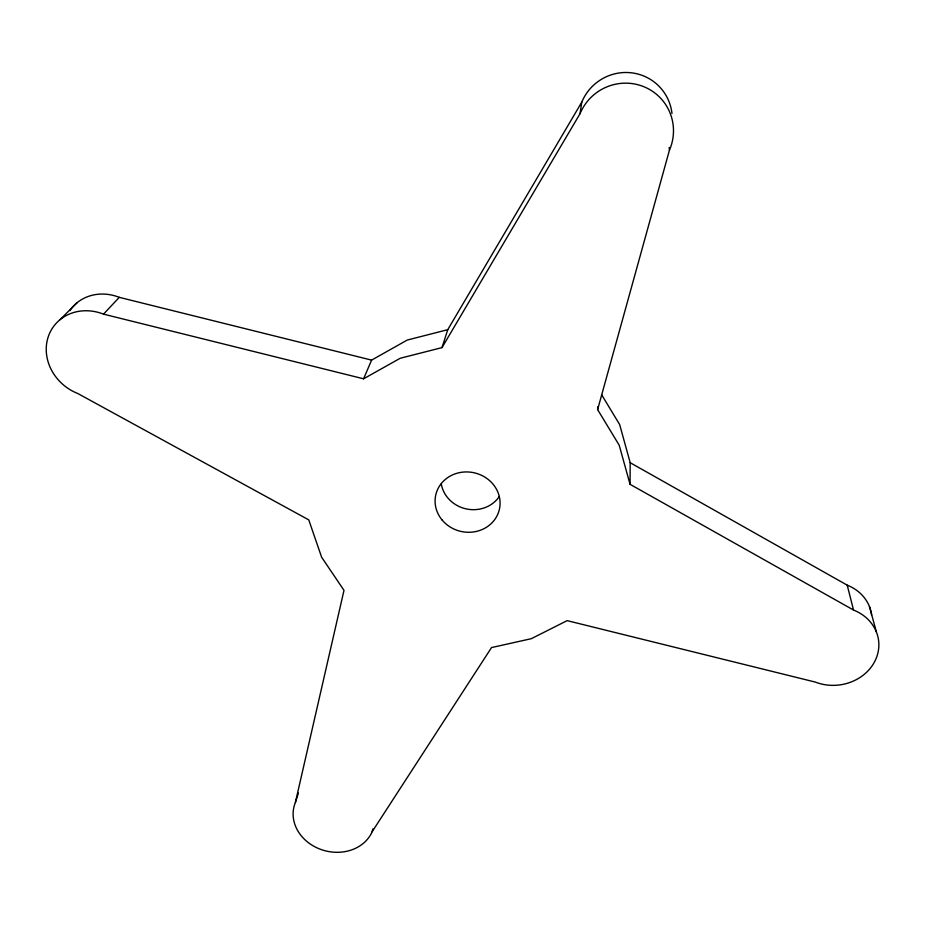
<?xml version="1.0" encoding="UTF-8"?>
<svg xmlns="http://www.w3.org/2000/svg" width="925" height="925" viewBox="0 0 925 925"><rect width="100%" height="100%" fill="white"/><g stroke="black" fill="none" stroke-linecap="round" stroke-linejoin="round"><path stroke-width="1.39" d="M671.978 113.474A47.36 46.643 -41.7 0 0 631.821 72.855A47.36 46.643 -41.7 0 0 581.779 102.132L447.758 329.682L407.22 340.065L371.607 360.114L119.279 297.341L103.531 314.142A46.03 41.29 36.9 0 0 48.135 337.116A46.03 41.29 36.9 0 0 77.839 393.53L308.765 519.885L321.623 557.197L343.996 590.358L295.376 802.53A41.163 35.057 14.8 0 0 320.154 849.185A41.163 35.057 14.8 0 0 372.185 831.668L491.533 647.569L531.274 638.701L567.152 620.64L815.33 682.083A44.573 39.243 -6.9 0 0 874.553 661.826A44.573 39.243 -6.9 0 0 853.521 610.038L630.052 484.307L630.191 462.708L619.681 424.633L601.62 394.709M630.052 484.307L619.218 445.249L597.619 409.602L597.781 406.792M103.531 314.142L363.583 378.799L400.224 358.252L442 347.615L580.044 113.682L581.779 102.132M372.185 831.668L372.856 828.893M597.619 409.602L669.423 150.243L669.191 147.433M295.376 802.53L298.428 793.072M442 347.615L447.758 329.682M363.583 378.799L371.607 360.114M60.021 319.692L77.006 302.787M630.191 462.708L847.219 585.167A43.29 38.341 -7.3 0 1 871.616 614.952M869.465 606.58L876.403 632.006M847.219 585.167L853.521 610.038M499.303 496.505A31.67 29.322 12.5 0 1 466.246 508.912A31.67 29.322 12.5 0 1 441.26 483.925M580.044 113.682A48.84 48.1 -37 0 1 643.939 86.742A48.84 48.1 -37 0 1 669.423 150.243M69.872 310.592A44.678 40.272 37.5 0 1 119.279 297.341M442.104 520.012A32.618 30.051 12.5 0 0 497.8 514.196A32.618 30.051 12.5 0 0 462.847 472.12A32.618 30.051 12.5 0 0 442.104 520.012"/></g></svg>
